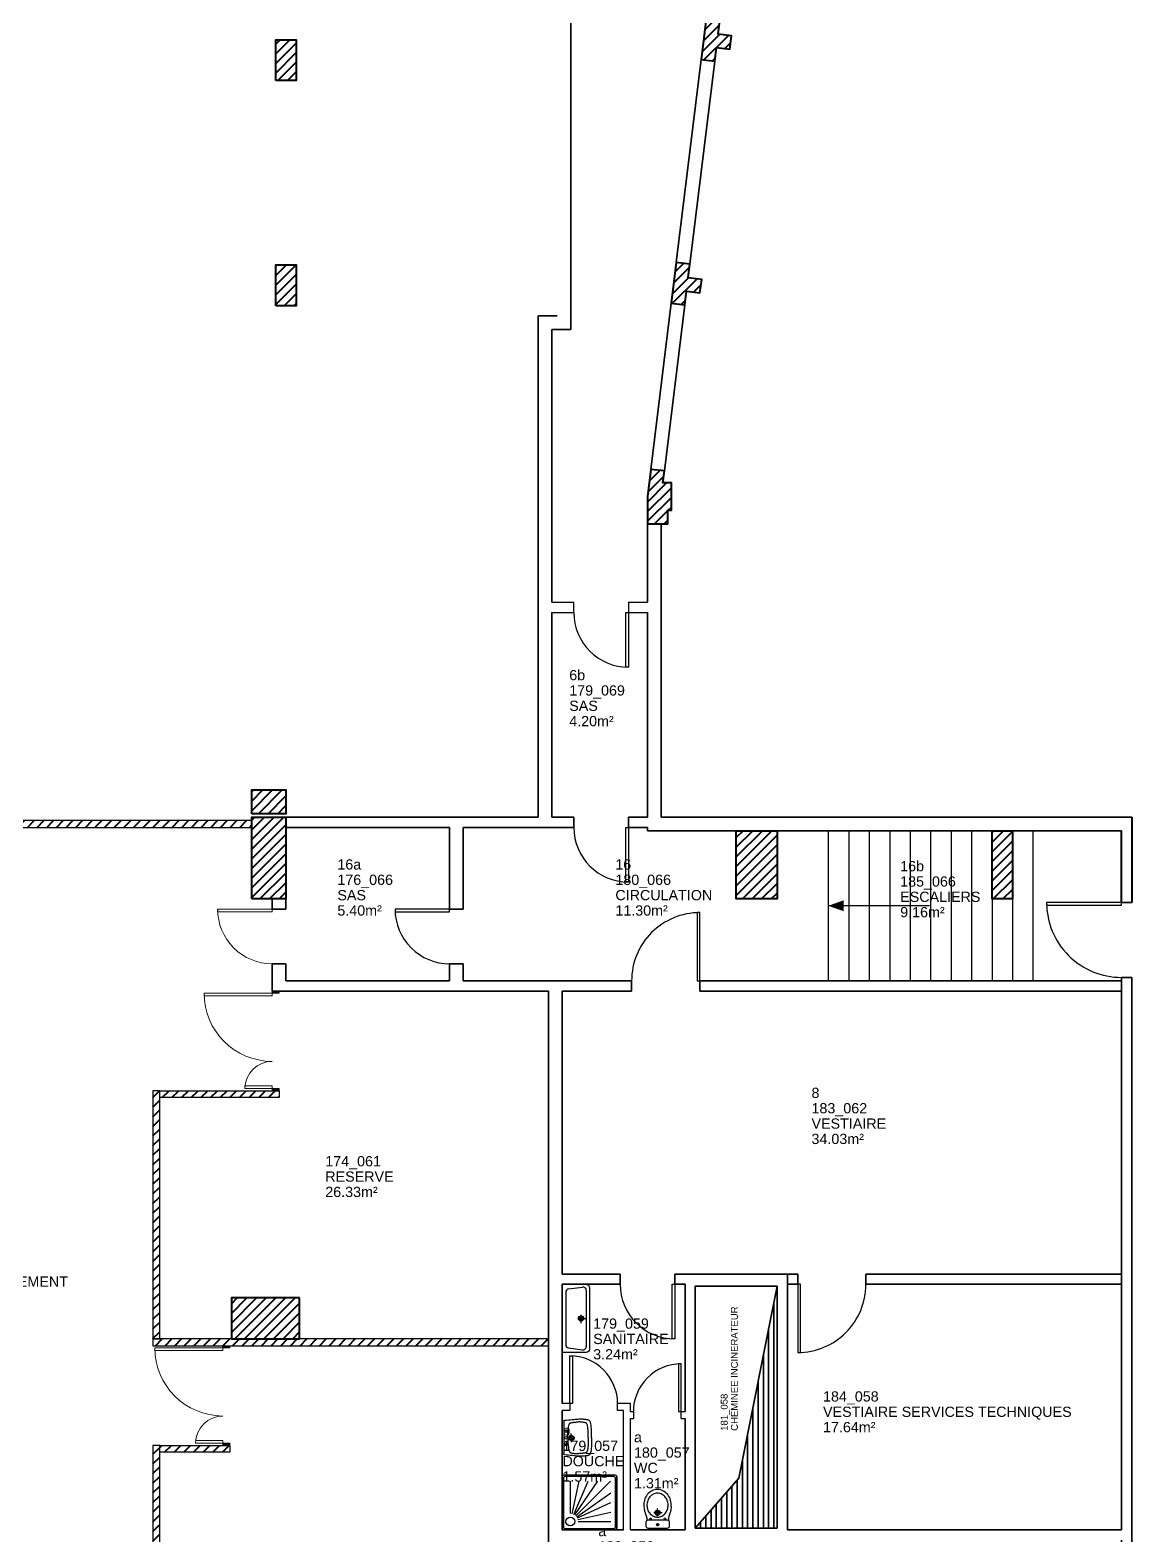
# Model space of a CAD drawing. Header units: metres. Extents: x -8 to 219, y -4 to 118.
# Drawn here: x 170.74 to 186.89, y 56.52 to 78.59 of the extents above; entities that cross this region are included whole.
import ezdxf

# ---------------------------------------------------------------- set-up
doc = ezdxf.new("R2010")
doc.units = ezdxf.units.M
doc.header["$LTSCALE"] = 0.1
doc.header["$MEASUREMENT"] = 0
doc.linetypes.add('CONTINU', pattern=[0])
doc.layers.get('0').update_dxf_attribs({"linetype": 'CONTINUOUS'})
for name, color, linetype, lineweight in [('003 Murs porteurs', 7, 'CONTINUOUS', 35), ('A_MURS_STRU', 7, 'CONTINU', 40), ('A_PORT', 7, 'CONTINU', 0), ('A_SANI', 5, 'CONTINU', 0)]:
    doc.layers.add(name, color=color, linetype=linetype, lineweight=lineweight)
for name, color, linetype in [('005 Portes', 7, 'CONTINUOUS'), ('011 Sanitaire', 5, 'CONTINUOUS'), ('A_ACCÈS', 7, 'CONTINUOUS'), ('A_Etiqu_Gaine', 7, 'CONTINUOUS'), ('A_Etiqu_Gaine_ancien', 7, 'CONTINUOUS'), ('A_Etiqu_Gaine_code', 7, 'CONTINUOUS'), ('A_Etiqu_Local', 7, 'CONTINUOUS'), ('A_Etiqu_Local_ancien', 7, 'CONTINUOUS'), ('A_MUR_CLOI', 7, 'CONTINUOUS')]:
    doc.layers.add(name, color=color, linetype=linetype)
doc.styles.add('Attribut', font='arial.ttf')
pattern_1 = [(45, (109.59121, 38.09947), (-0.07071068, 0.07071068), [])]

# ---------------------------------------------------------------- blocks, each defined once
blk = doc.blocks.new('BROCASS-G51')
at = {"layer": '011 Sanitaire', "linetype": 'Continuous'}
for points in [[(69.028404, 19.847828), (69.031371, 19.891786), (69.034299, 19.929018), (69.03721, 19.960135), (69.040121, 19.985747), (69.043052, 20.006466), (69.046022, 20.022902), (69.049049, 20.035666), (69.052154, 20.045369), (69.055355, 20.052622), (69.058671, 20.058035), (69.058671, 20.058035), (69.060383, 20.060235), (69.062155, 20.062159), (69.064014, 20.063836), (69.065987, 20.065297), (69.068101, 20.066573), (69.070383, 20.067695), (69.072859, 20.068692), (69.075557, 20.069594), (69.078503, 20.070434), (69.081724, 20.07124), (69.081724, 20.07124), (69.089035, 20.07283), (69.09739, 20.074385), (69.106622, 20.075879), (69.116568, 20.077288), (69.127063, 20.078586), (69.137943, 20.079748), (69.149041, 20.080749), (69.160195, 20.081565), (69.171238, 20.08217), (69.182007, 20.082539)], [(69.028404, 19.851185), (69.031371, 19.807223), (69.034299, 19.769988), (69.03721, 19.73887), (69.040121, 19.713257), (69.043052, 19.692538), (69.046022, 19.676103), (69.049049, 19.66334), (69.052154, 19.653637), (69.055355, 19.646385), (69.058671, 19.640972), (69.058671, 19.640972), (69.060383, 19.638772), (69.062155, 19.636848), (69.064014, 19.63517), (69.065987, 19.633708), (69.068101, 19.632431), (69.070383, 19.63131), (69.072859, 19.630312), (69.075557, 19.629408), (69.078503, 19.628568), (69.081724, 19.627762), (69.081724, 19.627762), (69.089038, 19.62617), (69.097407, 19.624614), (69.106681, 19.623118), (69.116708, 19.621708), (69.127336, 19.620407), (69.138414, 19.61924), (69.14979, 19.618233), (69.161312, 19.617409), (69.172829, 19.616794), (69.184189, 19.616413)]]:
    blk.add_lwpolyline(points, dxfattribs=at)
blk = doc.blocks.new('BROCASS-G52')
at = {"layer": '011 Sanitaire', "linetype": 'Continuous'}
for points in [[(69.330437, 19.847828), (69.330044, 19.891786), (69.329176, 19.929018), (69.327871, 19.960135), (69.326165, 19.985747), (69.324098, 20.006466), (69.321707, 20.022902), (69.31903, 20.035666), (69.316105, 20.045369), (69.31297, 20.052622), (69.309663, 20.058035), (69.309663, 20.058035), (69.307952, 20.060235), (69.30618, 20.062159), (69.304322, 20.063836), (69.302349, 20.065297), (69.300235, 20.066573), (69.297953, 20.067695), (69.295477, 20.068692), (69.29278, 20.069594), (69.289834, 20.070434), (69.286613, 20.07124), (69.286613, 20.07124), (69.279301, 20.07283), (69.270947, 20.074385), (69.261713, 20.075879), (69.251767, 20.077288), (69.241271, 20.078586), (69.230391, 20.079748), (69.219292, 20.080749), (69.208138, 20.081565), (69.197094, 20.08217), (69.186325, 20.082539)], [(69.330437, 19.851185), (69.330044, 19.807223), (69.329176, 19.769988), (69.327871, 19.73887), (69.326165, 19.713257), (69.324098, 19.692538), (69.321707, 19.676103), (69.31903, 19.66334), (69.316105, 19.653637), (69.31297, 19.646385), (69.309663, 19.640972), (69.309663, 19.640972), (69.307952, 19.638772), (69.30618, 19.636848), (69.304322, 19.63517), (69.302349, 19.633708), (69.300235, 19.632431), (69.297953, 19.63131), (69.295477, 19.630312), (69.29278, 19.629408), (69.289834, 19.628568), (69.286613, 19.627762), (69.286613, 19.627762), (69.279299, 19.62617), (69.270929, 19.624614), (69.261655, 19.623118), (69.251627, 19.621708), (69.240998, 19.620407), (69.22992, 19.61924), (69.218543, 19.618233), (69.207021, 19.617409), (69.195503, 19.616794), (69.184143, 19.616413)]]:
    blk.add_lwpolyline(points, dxfattribs=at)
blk = doc.blocks.new('BROCASS-G50')
at = {"layer": '011 Sanitaire'}
for name in ['BROCASS-G51', 'BROCASS-G52']:
    blk.add_blockref(name, (0, 0), dxfattribs=at)
blk = doc.blocks.new('BROCASS-G49')
at = {"layer": '011 Sanitaire', "linetype": 'Continuous'}
for p, q in [((68.949562, 20.097691), (68.949562, 19.602375)), ((68.974464, 20.097691), (68.974464, 19.602375)), ((69.083107, 19.848057), (69.083107, 19.911289)), ((69.083107, 19.848057), (69.032051, 19.848057)), ((69.083107, 19.848057), (69.083107, 19.78484)), ((69.083107, 19.848057), (69.134163, 19.848057))]:
    blk.add_line(p, q, dxfattribs=at)
for points in [[(69.381279, 19.848057), (69.380517, 19.89948), (69.379244, 19.943041), (69.377484, 19.979459), (69.37526, 20.009456), (69.372595, 20.033754), (69.369512, 20.053072), (69.366033, 20.068134), (69.362184, 20.079658), (69.357986, 20.088368), (69.353462, 20.094983), (69.353462, 20.094983), (69.351079, 20.097721), (69.34858, 20.100147), (69.345925, 20.102293), (69.343075, 20.10419), (69.33999, 20.10587), (69.336629, 20.107364), (69.332953, 20.108704), (69.328921, 20.109921), (69.324494, 20.111047), (69.319632, 20.112114), (69.319632, 20.112114), (69.314314, 20.113146), (69.308597, 20.114145), (69.302557, 20.115105), (69.296269, 20.116022), (69.289811, 20.11689), (69.283257, 20.117703), (69.276685, 20.118458), (69.270169, 20.119148), (69.263787, 20.119768), (69.257613, 20.120314), (69.257613, 20.120314), (69.251698, 20.12078), (69.24598, 20.121163), (69.240371, 20.121461), (69.234783, 20.12167), (69.229128, 20.121789), (69.223319, 20.121815), (69.217267, 20.121744), (69.210885, 20.121574), (69.204084, 20.121302), (69.196776, 20.120926), (69.196776, 20.120926), (69.180431, 20.119861), (69.161849, 20.118408), (69.14117, 20.116607), (69.118537, 20.1145), (69.094088, 20.112127), (69.067967, 20.109528), (69.040312, 20.106745), (69.011266, 20.103817), (68.980969, 20.100785), (68.949562, 20.097691)], [(69.381279, 19.851994), (69.380517, 19.800574), (69.379244, 19.757017), (69.377484, 19.720602), (69.37526, 19.690606), (69.372595, 19.66631), (69.369512, 19.646991), (69.366033, 19.63193), (69.362184, 19.620405), (69.357986, 19.611694), (69.353462, 19.605078), (69.353462, 19.605078), (69.351079, 19.602339), (69.34858, 19.599912), (69.345925, 19.597765), (69.343075, 19.595867), (69.33999, 19.594187), (69.336629, 19.592692), (69.332953, 19.591351), (69.328921, 19.590134), (69.324494, 19.589007), (69.319632, 19.587941), (69.319632, 19.587941), (69.314314, 19.586909), (69.308597, 19.585911), (69.302557, 19.584951), (69.296269, 19.584035), (69.289811, 19.583169), (69.283257, 19.582356), (69.276685, 19.581602), (69.270169, 19.580914), (69.263787, 19.580294), (69.257613, 19.579749), (69.257613, 19.579749), (69.251698, 19.579284), (69.24598, 19.578901), (69.240371, 19.578604), (69.234783, 19.578395), (69.229128, 19.578276), (69.223319, 19.578251), (69.217267, 19.578322), (69.210885, 19.578492), (69.204084, 19.578763), (69.196776, 19.579139), (69.196776, 19.579139), (69.180431, 19.580205), (69.161849, 19.581658), (69.14117, 19.583458), (69.118537, 19.585566), (69.094088, 19.587939), (69.067967, 19.590537), (69.040312, 19.593321), (69.011266, 19.596249), (68.980969, 19.59928), (68.949562, 19.602375)]]:
    blk.add_lwpolyline(points, dxfattribs=at)
for centre, radius in [((69.001625, 19.848057), 0.020417), ((69.001625, 19.947559), 0.018922), ((69.001625, 19.947559), 0.014404), ((69.083107, 19.848057), 0.038702), ((69.083107, 19.848057), 0.027388), ((69.001625, 19.748569), 0.018922), ((69.001625, 19.748569), 0.014404)]:
    blk.add_circle(centre, radius, dxfattribs=at)
at = {"layer": '011 Sanitaire'}
blk.add_blockref('BROCASS-G50', (0, 0), dxfattribs=at)
blk = doc.blocks.new('BROCASS-G57')
at = {"layer": '011 Sanitaire', "linetype": 'Continuous'}
for p, q in [((69.069008, 18.738907), (69.069008, 19.211784)), ((69.095818, 18.734032), (69.20063, 19.211784)), ((69.117752, 18.724281), (69.329819, 19.211784)), ((69.134819, 18.719406), (69.471199, 19.211784)), ((69.149445, 18.704781), (69.65889, 19.211784)), ((69.749077, 19.282494), (69.749077, 18.520004)), ((69.16407, 18.690155), (69.663765, 19.041161)), ((69.17382, 18.675529), (69.663765, 18.899788)), ((69.181129, 18.651154), (69.663765, 18.758408)), ((69.183571, 18.621902), (69.663765, 18.621902))]:
    blk.add_line(p, q, dxfattribs=at)
for points in [[(69.731155, 19.29953), (68.969559, 19.29953, 0.414214), (68.949559, 19.279526), (68.949562, 18.520027, 0.414214), (68.969559, 18.500027), (69.729103, 18.500031)], [(69.749046, 19.279488, 0.436589), (69.731151, 19.299489), (69.729042, 19.299484)]]:
    blk.add_lwpolyline(points, format="xyb", dxfattribs=at)
blk.add_lwpolyline([(69.729576, 18.539528), (69.729576, 19.260025, 0.414214), (69.709579, 19.280025), (68.986626, 19.280029, 0.414214), (68.966626, 19.260025), (68.966629, 18.539528, 0.414214), (68.986626, 18.519528), (69.709579, 18.519531, 0.414214)], format="xyb", close=True, dxfattribs=at)
blk.add_lwpolyline([(69.749077, 18.520004), (69.749077, 19.282494)], dxfattribs=at)
blk.add_circle((69.069008, 18.621902), 0.064675, dxfattribs=at)
blk.add_arc((69.72908, 18.520027), 0.02, 269.921781, 359.921791, dxfattribs=at)
blk = doc.blocks.new('BROCASS-G81')
at = {"layer": '011 Sanitaire', "linetype": 'Continuous'}
for p, q in [((70.347107, 18.700695), (70.347107, 18.813)), ((70.415466, 18.749523), (70.293396, 18.749523))]:
    blk.add_line(p, q, dxfattribs=at)
blk.add_lwpolyline([(70.548209, 18.84055, 0.092603), (70.538034, 18.935479, 0.097518), (70.495657, 19.015721, 0.107322), (70.426243, 19.071472, 0.116228), (70.346068, 19.090364, 0.11669), (70.265984, 19.071416, 0.108258), (70.197157, 19.015721, 0.098236), (70.155551, 18.935595, 0.092772), (70.146198, 18.840551, 0.094013)], format="xyb", dxfattribs=at)
for points in [[(70.343469, 19.037596, 0.110065), (70.285302, 19.023365, 0.102556), (70.234754, 18.983842, 0.093461), (70.202531, 18.927095, 0.087911), (70.191853, 18.858615, 0.087911), (70.205355, 18.790634, 0.093461), (70.239898, 18.735269, 0.102556), (70.292039, 18.697872, 0.110065), (70.350745, 18.68606, 0.110065), (70.408911, 18.700291, 0.102556), (70.45946, 18.739813, 0.093461), (70.491683, 18.79656, 0.087911), (70.502361, 18.865041, 0.087911), (70.488858, 18.933021, 0.093461), (70.454315, 18.988387, 0.102556), (70.402175, 19.025784, 0.110065)], [(70.518005, 18.614544), (70.518005, 18.550032, -0.414214), (70.488007, 18.520032), (70.21109, 18.520031, -0.414214), (70.18109, 18.550032), (70.181091, 18.614544, -0.414214), (70.21109, 18.644544), (70.488007, 18.644543, -0.414214)]]:
    blk.add_lwpolyline(points, format="xyb", close=True, dxfattribs=at)
for points in [[(70.146912, 18.839855), (70.149838, 18.820492), (70.152745, 18.803306), (70.155613, 18.788132), (70.158422, 18.774803), (70.161153, 18.763154), (70.163787, 18.753019), (70.166303, 18.744232), (70.168682, 18.736626), (70.170906, 18.730036), (70.172953, 18.724295), (70.172953, 18.724295), (70.173906, 18.721691), (70.174815, 18.719236), (70.175685, 18.716906), (70.176521, 18.714679), (70.177327, 18.712533), (70.17811, 18.710445), (70.178872, 18.708392), (70.17962, 18.706353), (70.180358, 18.704303), (70.181091, 18.702221), (70.181091, 18.702221), (70.181823, 18.700089), (70.18255, 18.697911), (70.183267, 18.695694), (70.183969, 18.693448), (70.184652, 18.691179), (70.18531, 18.688898), (70.185939, 18.686612), (70.186534, 18.684329), (70.18709, 18.682058), (70.187602, 18.679807), (70.187602, 18.679807), (70.188484, 18.675384), (70.18919, 18.671044), (70.18974, 18.666758), (70.190154, 18.662496), (70.19045, 18.658229), (70.190649, 18.653925), (70.190769, 18.649557), (70.190831, 18.645092), (70.190854, 18.640503), (70.190857, 18.635757)], [(70.547302, 18.839855), (70.545607, 18.820492), (70.543505, 18.803306), (70.541077, 18.788132), (70.538405, 18.774803), (70.53557, 18.763154), (70.532654, 18.753019), (70.529738, 18.744232), (70.526903, 18.736626), (70.524231, 18.730036), (70.521803, 18.724295), (70.521803, 18.724295), (70.520704, 18.721691), (70.519681, 18.719236), (70.518731, 18.716906), (70.517849, 18.714679), (70.517031, 18.712533), (70.516271, 18.710445), (70.515566, 18.708392), (70.514911, 18.706353), (70.514301, 18.704303), (70.513733, 18.702221), (70.513733, 18.702221), (70.513202, 18.700089), (70.512706, 18.697911), (70.512244, 18.695694), (70.511816, 18.693448), (70.511419, 18.691179), (70.511052, 18.688898), (70.510715, 18.686612), (70.510406, 18.684329), (70.510124, 18.682058), (70.509867, 18.679807), (70.509867, 18.679807), (70.509426, 18.675384), (70.509073, 18.671044), (70.508798, 18.666758), (70.508591, 18.662496), (70.508443, 18.658229), (70.508344, 18.653925), (70.508284, 18.649557), (70.508253, 18.645092), (70.508241, 18.640503), (70.50824, 18.635757)]]:
    blk.add_lwpolyline(points, dxfattribs=at)
for centre, radius in [((70.347107, 18.749523), 0.038283), ((70.347107, 18.749523), 0.027569), ((70.244568, 18.661633), 0.010462), ((70.347107, 18.576183), 0.01664), ((70.347107, 18.576183), 0.016619), ((70.347107, 18.576183), 0.009631), ((70.347107, 18.576183), 0.000007), ((70.454529, 18.661633), 0.010462)]:
    blk.add_circle(centre, radius, dxfattribs=at)
blk = doc.blocks.new('BROCASS-G82')
at = {"layer": '005 Portes', "color": 7, "linetype": 'Continuous'}
blk.add_lwpolyline([(69.92057, 28.799999), (69.92057, 27.999998), (69.880569, 27.999998), (69.880569, 28.799999)], close=True, dxfattribs=at)
at = {"layer": '005 Portes', "color": 3, "linetype": 'Continuous'}
blk.add_arc((69.920563, 28.799999), 0.800999, 180.000005, 270.000001, dxfattribs=at)
blk = doc.blocks.new('BROCASS-G83')
at = {"layer": '005 Portes', "color": 7, "linetype": 'Continuous'}
blk.add_lwpolyline([(69.061653, 20.350031), (69.061653, 21.050035), (69.101646, 21.050035), (69.101646, 20.350031)], close=True, dxfattribs=at)
at = {"layer": '005 Portes', "color": 3, "linetype": 'Continuous'}
blk.add_arc((69.061653, 20.350031), 0.700001, 0, 90.000003, dxfattribs=at)
blk = doc.blocks.new('BROCASS-G84')
at = {"layer": '005 Portes', "color": 7, "linetype": 'Continuous'}
blk.add_lwpolyline([(69.92057, 31.950308), (69.92057, 31.150307), (69.880569, 31.150307), (69.880569, 31.950308)], close=True, dxfattribs=at)
at = {"layer": '005 Portes', "color": 3, "linetype": 'Continuous'}
blk.add_arc((69.920563, 31.950308), 0.800999, 180.000005, 270.000001, dxfattribs=at)
blk = doc.blocks.new('BROCASS-G87')
at = {"layer": 'A_PORT', "color": 0, "linetype": 'Continuous'}
blk.add_lwpolyline([(64.700005, 27.600349), (63.900002, 27.600349), (63.900002, 27.560349), (64.700005, 27.560349)], close=True, dxfattribs=at)
blk.add_arc((64.69915, 27.600489), 0.800146, 180.010483, 270.061063, dxfattribs=at)
blk = doc.blocks.new('BROCASS-G88')
at = {"layer": '005 Portes', "color": 7, "linetype": 'Continuous'}
blk.add_lwpolyline([(67.300003, 27.600349), (66.5, 27.600349), (66.5, 27.560349), (67.300003, 27.560349)], close=True, dxfattribs=at)
at = {"layer": '005 Portes', "color": 3, "linetype": 'Continuous'}
blk.add_arc((67.299149, 27.600485), 0.800143, 180.01025, 270.061008, dxfattribs=at)
blk = doc.blocks.new('BROCASS-G89')
at = {"layer": '011 Sanitaire', "linetype": 'Continuous'}
for p, q in [((69.000908, 21.9834), (69.000908, 21.216669)), ((69.044189, 22.032946), (69.246414, 22.060366)), ((69.303131, 22.01082), (69.303131, 21.189249)), ((69.225296, 21.531672), (69.225296, 21.653742)), ((69.176468, 21.600031), (69.288773, 21.600031)), ((69.044189, 21.167124), (69.246414, 21.139704))]:
    blk.add_line(p, q, dxfattribs=at)
blk.add_lwpolyline([(68.949562, 21.100031), (68.949562, 22.100031), (69.299561, 22.100031, -0.414214), (69.349561, 22.050035), (69.349564, 21.150034, -0.414214), (69.299561, 21.100034)], format="xyb", close=True, dxfattribs=at)
for radius in [0.038283, 0.027569]:
    blk.add_circle((69.225296, 21.600031), radius, dxfattribs=at)
for centre, start, end in [((69.050903, 21.9834), 97.722078, 180.000005), ((69.253136, 22.01082), 0.000003, 97.722146), ((69.050903, 21.216669), 180.000005, 262.277925), ((69.253136, 21.189249), 262.277843, 0.000003)]:
    blk.add_arc(centre, 0.05, start, end, dxfattribs=at)
blk = doc.blocks.new('BROCASS-G92')
at = {"layer": '005 Portes', "color": 7, "linetype": 'Continuous'}
blk.add_lwpolyline([(70.600029, 22.100031), (70.600029, 21.300028), (70.560028, 21.300028), (70.560028, 22.100031)], close=True, dxfattribs=at)
at = {"layer": '005 Portes', "color": 3, "linetype": 'Continuous'}
blk.add_arc((70.600021, 22.100031), 0.800999, 180.000005, 270.000001, dxfattribs=at)
blk = doc.blocks.new('BROCASS-G93')
at = {"layer": '005 Portes', "color": 7, "linetype": 'Continuous'}
blk.add_lwpolyline([(70.692841, 20.232767), (70.692841, 20.932772), (70.652847, 20.932772), (70.652847, 20.232767)], close=True, dxfattribs=at)
at = {"layer": '005 Portes', "color": 3, "linetype": 'Continuous'}
blk.add_arc((70.692841, 20.232767), 0.700001, 89.999996, 180.000005, dxfattribs=at)
blk = doc.blocks.new('BROCASS-G94')
at = {"layer": '005 Portes', "color": 7, "linetype": 'Continuous'}
blk.add_lwpolyline([(70.966995, 26.549999), (70.966995, 27.550007), (70.926987, 27.550007), (70.926987, 26.549999)], close=True, dxfattribs=at)
at = {"layer": '005 Portes', "color": 3, "linetype": 'Continuous'}
blk.add_arc((70.966995, 26.549999), 1, 90.000003, 180.000005, dxfattribs=at)
blk = doc.blocks.new('BROCASS-G95')
at = {"layer": '005 Portes', "color": 7, "linetype": 'Continuous'}
blk.add_lwpolyline([(77.149994, 27.700001), (76.049988, 27.700001), (76.049988, 27.66), (77.149994, 27.66)], close=True, dxfattribs=at)
at = {"layer": '005 Portes', "color": 3, "linetype": 'Continuous'}
blk.add_arc((77.149994, 27.700001), 1.100002, 179.999991, 270.000001, dxfattribs=at)
blk = doc.blocks.new('A_Etiqu_Local')
at = {"style": 'Attribut', "flags": 1}
for tag, p in [('CODE_HOPITAL', (-0.446, 1.632)), ('CODE_SITE', (-0.446, 1.407)), ('CODE_BATIMENT', (-0.446, 1.182)), ('CODE_SECTEUR', (-0.446, 0.957)), ('CODE_ETAGE', (-0.446, 0.732)), ('NOM_NORMALISE', (-0.446, -0.843)), ('SECTEUR_ACTIVITE', (-0.446, -1.068)), ('SOUS_SECTEUR_ACTIVITE', (-0.446, -1.293)), ('VOLUME', (-0.446, -1.518)), ('SERVICE', (-0.446, -1.743)), ('CODE_UG', (-0.446, -1.968)), ('CODE_UA', (-0.446, -2.193)), ('CODE_POLE', (-0.446, -2.418)), ('OCCUPANT_EXTERNE', (-0.446, -2.643)), ('DISPONIBILITE', (-0.446, -2.868)), ('ACCES_HANDICAPES', (-0.446, -3.093)), ('NATURE_SOL', (-0.446, -3.318)), ('RISQUE_LABORATOIRE', (-0.446, -3.543)), ('AMIANTE', (-0.446, -3.768))]:
    blk.add_attdef(tag, p, '', height=0.15, dxfattribs=at)
at = {"layer": 'A_Etiqu_Local', "style": 'Attribut'}
for tag, p in [('CODE_PIECE', (-0.446, 0.282)), ('NOM_USAGE', (-0.446, 0.057)), ('SURFACE', (-0.446, -0.168))]:
    blk.add_attdef(tag, p, '', height=0.15, dxfattribs=at)
at = {"layer": 'A_Etiqu_Local_ancien', "style": 'Attribut'}
blk.add_attdef('CODE_PIECE_ANCIEN', (-0.446, 0.507), '', height=0.15, dxfattribs=at)
blk = doc.blocks.new('A_Etiqu_Gaine')
at = {"style": 'Attribut', "flags": 1}
for tag, p in [('CODE_HOPITAL', (-0.432, 0.865)), ('CODE_SITE', (-0.432, 0.715)), ('CODE_BATIMENT', (-0.432, 0.565)), ('CODE_SECTEUR', (-0.432, 0.415)), ('CODE_ETAGE', (-0.432, 0.265)), ('SECTEUR_ACTIVITE', (-0.432, -0.485)), ('NOM_NORMALISE', (-0.432, -0.335)), ('SOUS_SECTEUR_ACTIVITE', (-0.432, -0.635)), ('SURFACE', (-0.432, -0.785)), ('CODE_UG', (-0.432, -0.935)), ('CODE_POLE', (-0.432, -1.085)), ('AMIANTE', (-0.432, -1.235))]:
    blk.add_attdef(tag, p, '', height=0.1, dxfattribs=at)
at = {"layer": 'A_Etiqu_Gaine', "style": 'Attribut'}
blk.add_attdef('NOM_USAGE', (-0.432, -0.185), '', height=0.1, dxfattribs=at)
at = {"layer": 'A_Etiqu_Gaine_ancien', "style": 'Attribut'}
blk.add_attdef('CODE_PIECE_ANCIEN', (-0.432, 0.115), '', height=0.1, dxfattribs=at)
at = {"layer": 'A_Etiqu_Gaine_code', "style": 'Attribut'}
blk.add_attdef('CODE_PIECE', (-0.432, -0.035), '', height=0.1, dxfattribs=at)

msp = doc.modelspace()

# ---------------------------------------------------------------- hatches: boundary and pattern name
at = {"layer": 'A_MURS_STRU', "linetype": 'Continuous'}
h = msp.add_hatch(dxfattribs=at)
h.set_pattern_fill('ANSI31', color=8, scale=0.8, style=0)
h.set_pattern_definition(pattern_1)
h.paths.add_polyline_path([(182.406, 93.047), (182.332, 92.452), (182.531, 92.427), (182.555, 92.626), (182.754, 92.602), (182.778, 92.8), (182.58, 92.824), (182.604, 93.023)])
h.paths.add_polyline_path([(181.528, 85.901), (181.455, 85.305), (181.653, 85.281), (181.678, 85.48), (181.876, 85.455), (181.901, 85.654), (181.702, 85.678), (181.727, 85.877)])
h.paths.add_polyline_path([(181.089, 82.328), (181.016, 81.732), (181.215, 81.708), (181.239, 81.906), (181.438, 81.882), (181.462, 82.081), (181.263, 82.105), (181.288, 82.303)])
h.paths.add_polyline_path([(181.967, 89.474), (181.894, 88.879), (182.092, 88.854), (182.117, 89.053), (182.315, 89.028), (182.339, 89.227), (182.141, 89.251), (182.165, 89.45)])
h.paths.add_polyline_path([(174.616, 92.849), (174.316, 92.849), (174.316, 92.524), (173.391, 92.524), (173.391, 92.224), (174.316, 92.224), (174.616, 92.224)])
h.paths.add_polyline_path([(173.391, 92.574), (173.391, 92.849), (174.291, 92.849), (174.291, 92.574)], flags=17)
h.paths.add_polyline_path([(178.316, 92.224), (178.316, 92.874), (178.666, 92.874), (178.666, 92.224)])
h.paths.add_polyline_path([(174.341, 85.049), (174.341, 85.649), (174.641, 85.649), (174.641, 85.049)])
h.paths.add_polyline_path([(180.212, 75.181), (180.139, 74.586), (180.337, 74.562), (180.362, 74.76), (180.56, 74.736), (180.585, 74.934), (180.386, 74.959), (180.41, 75.157)])
h.paths.add_polyline_path([(179.84, 72.149), (179.79, 71.749), (179.79, 71.349), (180.09, 71.349), (180.09, 71.549), (180.141, 71.549), (180.141, 71.949), (180.017, 71.949), (180.038, 72.125)])
h.paths.add_polyline_path([(180.651, 78.755), (180.577, 78.159), (180.776, 78.135), (180.8, 78.333), (180.999, 78.309), (181.023, 78.507), (180.825, 78.532), (180.849, 78.73)])
h.paths.add_polyline_path([(174.341, 77.849), (174.341, 78.449), (174.641, 78.449), (174.641, 77.849)])
h.paths.add_polyline_path([(174.341, 74.549), (174.341, 75.149), (174.641, 75.149), (174.641, 74.549)])
h = msp.add_hatch(dxfattribs=at)
h.set_pattern_fill('ANSI31', color=8, scale=0.8, style=0)
h.set_pattern_definition(pattern_1)
h.paths.add_polyline_path([(173.991, 67.099), (173.991, 67.449), (174.491, 67.449), (174.491, 67.099)])
h.paths.add_polyline_path([(174.691, 59.999), (173.691, 59.999), (173.691, 59.399), (174.691, 59.399)])
h.paths.add_polyline_path([(166.741, 65.849), (166.741, 67.049), (166.941, 67.049), (166.941, 65.849)])
h.paths.add_polyline_path([(166.541, 65.849), (166.541, 67.449), (166.691, 67.449), (166.691, 65.849)])
h.paths.add_polyline_path([(173.991, 65.849), (173.991, 67.049), (174.491, 67.049), (174.491, 65.849)])
h.paths.add_polyline_path([(174.691, 52.899), (173.941, 52.899), (173.941, 52.299), (174.691, 52.299)])
h.paths.add_polyline_path([(166.191, 52.299), (166.941, 52.299), (166.941, 52.899), (166.191, 52.899)])
h.paths.add_polyline_path([(173.941, 39.499), (173.941, 40.399), (174.441, 40.399), (174.441, 39.499)])
h.paths.add_polyline_path([(166.741, 39.499), (166.741, 40.399), (167.241, 40.399), (167.241, 39.499)])
h.paths.add_polyline_path([(152.291, 70.649), (152.291, 71.249), (153.041, 71.249), (153.041, 70.649)])
h.paths.add_polyline_path([(149.691, 56.999), (149.691, 55.999), (150.291, 55.999), (150.291, 56.999)])
h.paths.add_polyline_path([(173.941, 45.739), (174.441, 45.739), (174.441, 46.499), (173.941, 46.499)])
h.paths.add_polyline_path([(166.741, 45.739), (167.241, 45.739), (167.241, 46.499), (166.741, 46.499)])
h.paths.add_polyline_path([(163.141, 45.739), (163.641, 45.739), (163.641, 46.499), (163.141, 46.499)])
h.paths.add_polyline_path([(159.541, 45.739), (160.041, 45.739), (160.041, 46.499), (159.541, 46.499)])
h.paths.add_polyline_path([(159.541, 52.899), (159.541, 52.299), (160.291, 52.299), (160.291, 52.899)])
h.paths.add_polyline_path([(166.741, 71.249), (166.741, 70.649), (165.791, 70.649), (165.791, 71.249)])
h.paths.add_polyline_path([(145.191, 56.599), (145.191, 55.999), (145.991, 55.999), (145.991, 56.599)])
h.paths.add_polyline_path([(145.191, 64.049), (145.191, 63.449), (145.991, 63.449), (145.991, 64.049)])
h.paths.add_polyline_path([(145.191, 71.249), (145.191, 70.649), (145.991, 70.649), (145.991, 71.249)])
h.paths.add_polyline_path([(159.491, 71.249), (159.491, 70.649), (160.491, 70.649), (160.491, 71.249)])
h = msp.add_hatch(dxfattribs=at)
h.set_pattern_fill('ANSI31', color=8, scale=0.8, style=0)
h.paths.add_polyline_path([(173.991, 66.999), (169.161, 66.999), (169.161, 67.449), (169.061, 67.449), (169.061, 66.899), (173.991, 66.899)])
h = msp.add_hatch(dxfattribs=at)
h.set_pattern_fill('ANSI31', color=8, scale=0.8, style=0)
h.set_pattern_definition(pattern_1)
h.paths.add_polyline_path([(181.691, 52.148), (181.691, 52.898), (181.091, 52.898), (181.091, 52.148)])
h.paths.add_polyline_path([(184.841, 66.849), (185.141, 66.849), (185.141, 65.849), (184.841, 65.849)])
h.paths.add_polyline_path([(181.091, 66.849), (181.691, 66.849), (181.691, 65.849), (181.091, 65.849)])
h.paths.add_polyline_path([(184.741, 45.739), (185.241, 45.739), (185.241, 46.499), (184.741, 46.499)])
h.paths.add_polyline_path([(181.141, 45.739), (181.641, 45.739), (181.641, 46.499), (181.141, 46.499)])
h = msp.add_hatch(dxfattribs=at)
h.set_pattern_fill('ANSI31', color=8, scale=0.8, style=0)
h.paths.add_polyline_path([(172.641, 63.036), (172.541, 63.036), (172.541, 59.399), (172.641, 59.399)])
h = msp.add_hatch(dxfattribs=at)
h.set_pattern_fill('ANSI31', color=8, scale=0.8, style=0)
h.paths.add_polyline_path([(172.641, 63.036), (174.392, 63.036), (174.392, 62.936), (172.641, 62.936)])
h = msp.add_hatch(dxfattribs=at)
h.set_pattern_fill('ANSI31', color=8, scale=0.8, style=0)
h.paths.add_polyline_path([(178.341, 59.399), (172.541, 59.399), (172.541, 59.299), (172.641, 59.299), (178.341, 59.299)])
h = msp.add_hatch(dxfattribs=at)
h.set_pattern_fill('ANSI31', color=8, scale=0.8, style=0)
h.paths.add_polyline_path([(172.641, 57.836), (172.541, 57.836), (172.541, 52.479), (172.641, 52.479)])
h = msp.add_hatch(dxfattribs=at)
h.set_pattern_fill('ANSI31', color=8, scale=0.8, style=0)
h.paths.add_polyline_path([(172.641, 57.836), (173.669, 57.836), (173.669, 57.736), (172.641, 57.736)])
at = {"layer": 'A_PORT', "linetype": 'Continuous'}
for points in [[(174.291, 64.468), (174.392, 64.468), (174.392, 64.499), (174.291, 64.499)], [(174.291, 63.036), (174.392, 63.036), (174.392, 63.068), (174.291, 63.068)], [(173.568, 59.268), (173.669, 59.268), (173.669, 59.299), (173.568, 59.299)], [(173.568, 57.836), (173.669, 57.836), (173.669, 57.868), (173.568, 57.868)]]:
    msp.add_hatch(color=8, dxfattribs=at).paths.add_polyline_path(points)

# ---------------------------------------------------------------- linework, layer by layer
at = {"layer": '003 Murs porteurs', "color": 8, "linetype": 'Continuous'}
for p, q in [((178.666, 74.199), (178.666, 80.609)), ((180.577, 78.159), (180.212, 75.181)), ((180.41, 75.157), (180.776, 78.135)), ((180.139, 74.586), (179.84, 72.149)), ((178.19, 74.399), (178.19, 67.049)), ((178.19, 74.399), (178.466, 74.399)), ((180.038, 72.125), (180.337, 74.562)), ((178.39, 74.199), (178.666, 74.199)), ((178.39, 70.2), (178.39, 74.199)), ((179.79, 71.349), (179.79, 70.2)), ((179.99, 67.049), (179.99, 71.349)), ((178.39, 67.049), (178.39, 70.05)), ((179.79, 70.05), (179.79, 67.049)), ((174.491, 67.049), (178.19, 67.049)), ((174.491, 66.899), (176.891, 66.899)), ((176.891, 65.7), (176.891, 66.899)), ((177.091, 66.899), (178.711, 66.899)), ((177.091, 66.899), (177.091, 65.7)), ((178.39, 67.049), (178.711, 67.049)), ((178.711, 66.899), (178.711, 67.049)), ((179.512, 66.899), (179.512, 67.049)), ((179.79, 67.049), (179.512, 67.049)), ((179.512, 66.899), (179.79, 66.899)), ((179.79, 66.899), (179.79, 66.849)), ((179.99, 67.049), (186.891, 67.049)), ((179.79, 66.849), (181.091, 66.849)), ((181.691, 66.849), (184.841, 66.849)), ((185.141, 66.849), (186.741, 66.849)), ((174.291, 65.7), (174.291, 65.849)), ((174.491, 65.849), (174.491, 65.7)), ((186.741, 65.799), (186.891, 65.799)), ((174.291, 65.7), (174.491, 65.7)), ((176.891, 65.7), (177.091, 65.7)), ((174.291, 64.499), (174.291, 64.9)), ((174.491, 64.9), (174.291, 64.9)), ((174.491, 64.9), (174.491, 64.649)), ((177.091, 64.9), (176.891, 64.9)), ((176.891, 64.649), (176.891, 64.9)), ((177.091, 64.9), (177.091, 64.649)), ((186.891, 64.699), (186.741, 64.699)), ((174.291, 64.499), (178.341, 64.499)), ((174.491, 64.649), (176.891, 64.649)), ((177.091, 64.649), (179.558, 64.649)), ((178.341, 64.499), (178.341, 52.449)), ((178.541, 64.499), (179.558, 64.499)), ((178.541, 64.499), (178.541, 60.349)), ((179.558, 64.499), (179.558, 64.649)), ((180.558, 64.649), (180.558, 64.499)), ((180.558, 64.649), (186.741, 64.649)), ((180.558, 64.499), (186.741, 64.499)), ((179.39, 60.349), (178.541, 60.349)), ((179.39, 60.199), (179.39, 60.349)), ((181.993, 60.349), (180.191, 60.349)), ((180.191, 60.349), (180.191, 60.199)), ((181.993, 60.199), (181.993, 60.349)), ((182.993, 60.349), (182.993, 60.199)), ((182.993, 60.349), (186.741, 60.349)), ((179.39, 60.199), (178.541, 60.199)), ((178.541, 60.199), (178.541, 58.449)), ((180.341, 60.199), (180.191, 60.199)), ((181.128, 57.354), (181.691, 60.174)), ((181.841, 60.199), (181.993, 60.199)), ((182.993, 60.199), (186.741, 60.199)), ((181.643, 56.624), (181.643, 59.934)), ((181.566, 56.624), (181.566, 59.549)), ((181.49, 56.624), (181.49, 59.164)), ((181.413, 56.624), (181.413, 58.779)), ((178.541, 58.349), (178.541, 56.599)), ((181.336, 56.624), (181.336, 58.395)), ((181.259, 56.624), (181.259, 58.01)), ((181.182, 56.624), (181.182, 57.625)), ((180.491, 56.624), (181.128, 57.354)), ((180.952, 56.624), (180.952, 57.152)), ((181.029, 56.624), (181.029, 57.24)), ((181.106, 56.624), (181.106, 57.328)), ((180.798, 56.624), (180.798, 56.976)), ((180.875, 56.624), (180.875, 57.064)), ((180.568, 56.624), (180.568, 56.712)), ((180.645, 56.624), (180.645, 56.8)), ((180.722, 56.624), (180.722, 56.888)), ((179.44, 56.599), (178.541, 56.599)), ((180.341, 56.599), (179.54, 56.599)), ((181.841, 56.599), (186.741, 56.599))]:
    msp.add_line(p, q, dxfattribs=at)
for points in [[(186.891, 64.699), (186.891, 52.05), (186.741, 52.05), (186.741, 56.449)], [(186.741, 56.599), (186.741, 64.699)], [(181.841, 60.349), (181.841, 56.599)], [(180.341, 58.332), (180.341, 60.199)], [(180.341, 56.599), (180.341, 58.232)]]:
    msp.add_lwpolyline(points, dxfattribs=at)
msp.add_lwpolyline([(180.491, 56.624), (180.491, 60.174), (181.691, 60.174), (181.691, 56.624)], close=True, dxfattribs=at)
at = {"layer": 'A_ACCÈS', "color": 8}
for p, q in [((182.441, 66.849), (182.441, 64.649)), ((182.741, 66.849), (182.741, 64.649)), ((183.041, 66.849), (183.041, 64.649)), ((183.341, 66.849), (183.341, 64.649)), ((183.641, 66.849), (183.641, 64.649)), ((183.941, 66.849), (183.941, 64.649)), ((184.241, 66.849), (184.241, 64.649)), ((184.541, 66.849), (184.541, 64.649)), ((185.441, 66.849), (185.441, 64.649)), ((184.841, 65.849), (184.841, 64.649)), ((185.141, 65.849), (185.141, 64.649)), ((183.923, 65.749), (182.441, 65.749))]:
    msp.add_line(p, q, dxfattribs=at)
msp.add_lwpolyline([(182.441, 65.749, 0, 0.161, 0), (182.666, 65.75, 0.161, 0.161, 0)], format="xyseb", dxfattribs=at)
at = {"layer": 'A_MUR_CLOI', "color": 8, "linetype": 'Continuous'}
for p, q in [((178.39, 70.2), (178.711, 70.2)), ((178.711, 70.05), (178.711, 70.2)), ((179.512, 70.2), (179.79, 70.2)), ((179.512, 70.2), (179.512, 70.05)), ((178.39, 70.05), (178.711, 70.05)), ((179.512, 70.05), (179.79, 70.05)), ((178.653, 58.449), (178.541, 58.449)), ((178.653, 58.349), (178.541, 58.349)), ((178.653, 58.449), (178.653, 58.349)), ((179.54, 58.449), (179.353, 58.449)), ((179.353, 58.349), (179.353, 58.449)), ((179.44, 58.349), (179.353, 58.349)), ((179.44, 56.599), (179.44, 58.349)), ((179.54, 58.332), (179.54, 58.449)), ((179.54, 58.332), (179.587, 58.332)), ((179.587, 58.332), (179.587, 58.232)), ((180.284, 58.332), (180.341, 58.332)), ((180.284, 58.232), (180.284, 58.332)), ((179.54, 56.599), (179.54, 58.232)), ((179.54, 58.232), (179.587, 58.232)), ((180.284, 58.232), (180.341, 58.232))]:
    msp.add_line(p, q, dxfattribs=at)
for points in [[(173.991, 66.999), (169.161, 66.999), (169.161, 67.449), (169.061, 67.449), (169.061, 66.899), (173.991, 66.899)], [(172.641, 63.036), (172.541, 63.036), (172.541, 59.399), (172.641, 59.399)], [(172.641, 63.036), (174.392, 63.036), (174.392, 62.936), (172.641, 62.936)], [(178.341, 59.399), (172.541, 59.399), (172.541, 59.299), (172.641, 59.299), (172.641, 59.299), (178.341, 59.299)], [(172.641, 57.836), (172.541, 57.836), (172.541, 52.479), (172.641, 52.479)], [(172.641, 57.836), (173.669, 57.836), (173.669, 57.736), (172.641, 57.736)]]:
    msp.add_lwpolyline(points, close=True, dxfattribs=at)
at = {"layer": 'A_MURS_STRU', "color": 8, "linetype": 'Continuous'}
for p, q in [((181.091, 66.849), (181.691, 66.849)), ((184.841, 66.849), (185.141, 66.849))]:
    msp.add_line(p, q, dxfattribs=at)
for points in [[(180.651, 78.755), (180.577, 78.159), (180.776, 78.135), (180.8, 78.333), (180.999, 78.309), (181.023, 78.507), (180.825, 78.532), (180.849, 78.73)], [(174.341, 77.849), (174.341, 78.449), (174.641, 78.449), (174.641, 77.849)], [(174.341, 74.549), (174.341, 75.149), (174.641, 75.149), (174.641, 74.549)], [(180.212, 75.181), (180.139, 74.586), (180.337, 74.562), (180.362, 74.76), (180.56, 74.736), (180.585, 74.934), (180.386, 74.959), (180.41, 75.157)], [(179.84, 72.149), (179.79, 71.749), (179.79, 71.349), (180.09, 71.349), (180.09, 71.549), (180.141, 71.549), (180.141, 71.949), (180.017, 71.949), (180.038, 72.125)], [(173.991, 67.099), (173.991, 67.449), (174.491, 67.449), (174.491, 67.099)], [(173.991, 65.849), (173.991, 67.049), (174.491, 67.049), (174.491, 65.849)], [(174.691, 59.999), (173.691, 59.999), (173.691, 59.399), (174.691, 59.399)]]:
    msp.add_lwpolyline(points, close=True, dxfattribs=at)
for points in [[(186.891, 67.049), (186.891, 65.799)], [(181.691, 66.849), (181.691, 65.849), (181.091, 65.849), (181.091, 66.849)], [(185.141, 66.849), (185.141, 65.849), (184.841, 65.849), (184.841, 66.849)], [(186.741, 65.799), (186.741, 66.849)]]:
    msp.add_lwpolyline(points, dxfattribs=at)
at = {"layer": 'A_PORT', "color": 8, "linetype": 'Continuous'}
for p, q in [((174.291, 64.468), (173.291, 64.468)), ((174.331, 64.468), (174.181, 64.468)), ((174.291, 64.428), (174.291, 64.468)), ((173.291, 64.428), (174.291, 64.428)), ((173.891, 63.068), (173.891, 63.108)), ((173.891, 63.108), (174.291, 63.108)), ((174.291, 63.068), (174.291, 63.108)), ((174.291, 63.068), (173.891, 63.068)), ((173.568, 59.268), (172.568, 59.268)), ((172.568, 59.228), (173.568, 59.228)), ((173.608, 59.268), (173.458, 59.268)), ((173.568, 59.228), (173.568, 59.268)), ((173.168, 57.908), (173.568, 57.908)), ((173.568, 57.868), (173.168, 57.868)), ((173.568, 57.868), (173.568, 57.908))]:
    msp.add_line(p, q, dxfattribs=at)
for points in [[(174.291, 64.468), (174.392, 64.468), (174.392, 64.499), (174.291, 64.499)], [(174.291, 63.036), (174.392, 63.036), (174.392, 63.068), (174.291, 63.068)], [(173.568, 59.268), (173.669, 59.268), (173.669, 59.299), (173.568, 59.299)], [(173.568, 57.836), (173.669, 57.836), (173.669, 57.868), (173.568, 57.868)]]:
    msp.add_lwpolyline(points, close=True, dxfattribs=at)
for centre, radius, start, end in [((174.291, 64.468), 1, 180, 270), ((174.291, 63.068), 0.4, 90, 179.5285), ((173.568, 59.268), 1, 180, 270), ((173.568, 57.868), 0.4, 90, 179.5285)]:
    msp.add_arc(centre, radius, start, end, dxfattribs=at)

# ---------------------------------------------------------------- block references
at = {"layer": 'A_Etiqu_Gaine', "color": 8, "rotation": 90}
msp.add_blockref('A_Etiqu_Gaine', (180.93, 58.483), dxfattribs=at).add_auto_attribs({'CODE_PIECE': '181_058', 'NOM_USAGE': 'CHEMINEE INCINERATEUR'})
at = {"layer": 'A_Etiqu_Local', "color": 8}
ref = msp.add_blockref('A_Etiqu_Local', (179.09, 68.55), dxfattribs=at)
ref.add_attrib('CODE_PIECE', '179_069', (178.644, 68.832), dxfattribs={"height": 0.15, "style": 'Attribut'})
ref.add_attrib('CODE_PIECE_ANCIEN', '6b', (178.644, 69.057), dxfattribs={"layer": 'A_Etiqu_Local_ancien', "height": 0.15, "style": 'Attribut'})
ref.add_attrib('NOM_USAGE', 'SAS', (178.644, 68.607), dxfattribs={"height": 0.15, "style": 'Attribut'})
ref.add_attrib('SURFACE', '4.20m²', (178.644, 68.382), dxfattribs={"height": 0.15, "style": 'Attribut'})
ref = msp.add_blockref('A_Etiqu_Local', (175.691, 65.774), dxfattribs=at)
ref.add_attrib('CODE_PIECE', '176_066', (175.245, 66.056), dxfattribs={"height": 0.15, "style": 'Attribut'})
ref.add_attrib('CODE_PIECE_ANCIEN', '16a', (175.245, 66.281), dxfattribs={"layer": 'A_Etiqu_Local_ancien', "height": 0.15, "style": 'Attribut'})
ref.add_attrib('NOM_USAGE', 'SAS', (175.245, 65.831), dxfattribs={"height": 0.15, "style": 'Attribut'})
ref.add_attrib('SURFACE', '5.40m²', (175.245, 65.606), dxfattribs={"height": 0.15, "style": 'Attribut'})
ref = msp.add_blockref('A_Etiqu_Local', (179.766, 65.774), dxfattribs=at)
ref.add_attrib('CODE_PIECE', '180_066', (179.32, 66.056), dxfattribs={"height": 0.15, "style": 'Attribut'})
ref.add_attrib('CODE_PIECE_ANCIEN', '16', (179.32, 66.281), dxfattribs={"layer": 'A_Etiqu_Local_ancien', "height": 0.15, "style": 'Attribut'})
ref.add_attrib('NOM_USAGE', 'CIRCULATION', (179.32, 65.831), dxfattribs={"height": 0.15, "style": 'Attribut'})
ref.add_attrib('SURFACE', '11.30m²', (179.32, 65.606), dxfattribs={"height": 0.15, "style": 'Attribut'})
ref = msp.add_blockref('A_Etiqu_Local', (183.941, 65.749), dxfattribs=at)
ref.add_attrib('CODE_PIECE', '185_066', (183.495, 66.031), dxfattribs={"height": 0.15, "style": 'Attribut'})
ref.add_attrib('CODE_PIECE_ANCIEN', '16b', (183.495, 66.256), dxfattribs={"layer": 'A_Etiqu_Local_ancien', "height": 0.15, "style": 'Attribut'})
ref.add_attrib('NOM_USAGE', 'ESCALIERS', (183.495, 65.806), dxfattribs={"height": 0.15, "style": 'Attribut'})
ref.add_attrib('SURFACE', '9.16m²', (183.495, 65.581), dxfattribs={"height": 0.15, "style": 'Attribut'})
ref = msp.add_blockref('A_Etiqu_Local', (182.641, 62.424), dxfattribs=at)
ref.add_attrib('CODE_PIECE', '183_062', (182.195, 62.706), dxfattribs={"height": 0.15, "style": 'Attribut'})
ref.add_attrib('CODE_PIECE_ANCIEN', '8', (182.195, 62.931), dxfattribs={"layer": 'A_Etiqu_Local_ancien', "height": 0.15, "style": 'Attribut'})
ref.add_attrib('NOM_USAGE', 'VESTIAIRE', (182.195, 62.481), dxfattribs={"height": 0.15, "style": 'Attribut'})
ref.add_attrib('SURFACE', '34.03m²', (182.195, 62.256), dxfattribs={"height": 0.15, "style": 'Attribut'})
ref = msp.add_blockref('A_Etiqu_Local', (175.515, 61.647), dxfattribs=at)
ref.add_attrib('CODE_PIECE', '174_061', (175.068, 61.929), dxfattribs={"height": 0.15, "style": 'Attribut'})
ref.add_attrib('NOM_USAGE', 'RESERVE', (175.068, 61.704), dxfattribs={"height": 0.15, "style": 'Attribut'})
ref.add_attrib('SURFACE', '26.33m²', (175.068, 61.479), dxfattribs={"height": 0.15, "style": 'Attribut'})
ref = msp.add_blockref('A_Etiqu_Local', (169.949, 60.107), dxfattribs=at)
ref.add_attrib('CODE_PIECE', '173_059', (169.503, 60.389), dxfattribs={"height": 0.15, "style": 'Attribut'})
ref.add_attrib('NOM_USAGE', 'STATIONNEMENT', (169.503, 60.164), dxfattribs={"height": 0.15, "style": 'Attribut'})
ref.add_attrib('SURFACE', '291.24m²', (169.503, 59.939), dxfattribs={"height": 0.15, "style": 'Attribut'})
ref = msp.add_blockref('A_Etiqu_Local', (179.441, 59.266), dxfattribs=at)
ref.add_attrib('CODE_PIECE', '179_059', (178.995, 59.548), dxfattribs={"height": 0.15, "style": 'Attribut'})
ref.add_attrib('NOM_USAGE', 'SANITAIRE', (178.995, 59.323), dxfattribs={"height": 0.15, "style": 'Attribut'})
ref.add_attrib('SURFACE', '3.24m²', (178.995, 59.098), dxfattribs={"height": 0.15, "style": 'Attribut'})
ref = msp.add_blockref('A_Etiqu_Local', (182.81, 58.198), dxfattribs=at)
ref.add_attrib('CODE_PIECE', '184_058', (182.364, 58.48), dxfattribs={"height": 0.15, "style": 'Attribut'})
ref.add_attrib('NOM_USAGE', 'VESTIAIRE SERVICES TECHNIQUES', (182.364, 58.255), dxfattribs={"height": 0.15, "style": 'Attribut'})
ref.add_attrib('SURFACE', '17.64m²', (182.364, 58.03), dxfattribs={"height": 0.15, "style": 'Attribut'})
ref = msp.add_blockref('A_Etiqu_Local', (178.991, 57.474), dxfattribs=at)
ref.add_attrib('CODE_PIECE', '179_057', (178.544, 57.756), dxfattribs={"height": 0.15, "style": 'Attribut'})
ref.add_attrib('CODE_PIECE_ANCIEN', 'b', (178.544, 57.981), dxfattribs={"layer": 'A_Etiqu_Local_ancien', "height": 0.15, "style": 'Attribut'})
ref.add_attrib('NOM_USAGE', 'DOUCHE', (178.544, 57.531), dxfattribs={"height": 0.15, "style": 'Attribut'})
ref.add_attrib('SURFACE', '1.57m²', (178.544, 57.306), dxfattribs={"height": 0.15, "style": 'Attribut'})
ref = msp.add_blockref('A_Etiqu_Local', (180.039, 57.375), dxfattribs=at)
ref.add_attrib('CODE_PIECE', '180_057', (179.593, 57.657), dxfattribs={"height": 0.15, "style": 'Attribut'})
ref.add_attrib('CODE_PIECE_ANCIEN', 'a', (179.593, 57.882), dxfattribs={"layer": 'A_Etiqu_Local_ancien', "height": 0.15, "style": 'Attribut'})
ref.add_attrib('NOM_USAGE', 'WC', (179.593, 57.432), dxfattribs={"height": 0.15, "style": 'Attribut'})
ref.add_attrib('SURFACE', '1.31m²', (179.593, 57.207), dxfattribs={"height": 0.15, "style": 'Attribut'})
ref = msp.add_blockref('A_Etiqu_Local', (179.516, 55.999), dxfattribs=at)
ref.add_attrib('CODE_PIECE', '180_056', (179.07, 56.281), dxfattribs={"height": 0.15, "style": 'Attribut'})
ref.add_attrib('CODE_PIECE_ANCIEN', 'a', (179.07, 56.506), dxfattribs={"layer": 'A_Etiqu_Local_ancien', "height": 0.15, "style": 'Attribut'})
ref.add_attrib('NOM_USAGE', 'DOUCHE', (179.07, 56.056), dxfattribs={"height": 0.15, "style": 'Attribut'})
ref.add_attrib('SURFACE', '1.72m²', (179.07, 55.831), dxfattribs={"height": 0.15, "style": 'Attribut'})
at = {"layer": 'A_PORT', "color": 8, "linetype": 'Continuous'}
for name in ['BROCASS-G84', 'BROCASS-G82', 'BROCASS-G95', 'BROCASS-G87', 'BROCASS-G88', 'BROCASS-G94', 'BROCASS-G92', 'BROCASS-G83', 'BROCASS-G93']:
    msp.add_blockref(name, (109.591, 38.099), dxfattribs=at)
at = {"layer": 'A_PORT', "color": 8, "linetype": 'Continuous', "rotation": 180}
msp.add_blockref('BROCASS-G94', (252.96, 86.749), dxfattribs=at)
at = {"layer": 'A_SANI', "color": 8}
for name in ['BROCASS-G89', 'BROCASS-G49', 'BROCASS-G57', 'BROCASS-G81']:
    msp.add_blockref(name, (109.591, 38.099), dxfattribs=at)

doc.saveas('drawing.dxf')
